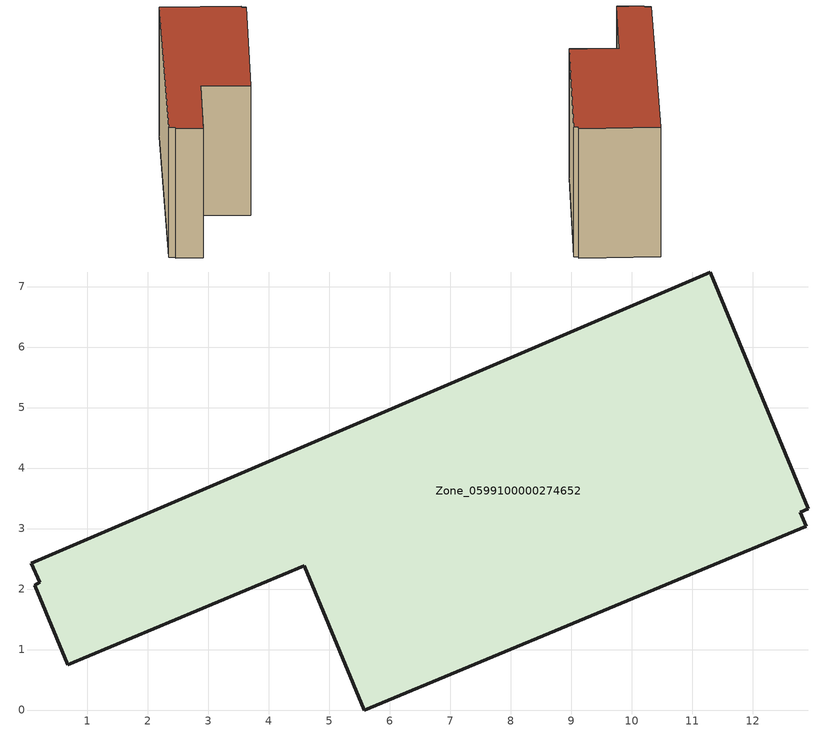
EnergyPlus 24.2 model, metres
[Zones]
Zone_0599100000274652
 floor ground (C_G): 0.08,2.42 11.3,7.24 12.92,3.33 12.79,3.27 12.89,3.04 5.58,0 4.59,2.38 0.68,0.75 0.14,2.06 0.21,2.11 z0
 wall outside (C_F): 4.59,2.38 5.58,0 12.89,3.04 12.79,3.27 12.92,3.33 11.3,7.24 0.08,2.42 0.21,2.11 0.14,2.06 0.68,0.75 4.59,2.38 z0:7.75
 roof outside (C_R): 0.21,2.11 0.14,2.06 0.68,0.75 4.59,2.38 5.58,0 12.89,3.04 12.79,3.27 12.92,3.33 11.3,7.24 0.08,2.42 z7.75
[BUILDING]
Pand.0599100000274652: North Axis=0; Terrain=City; Loads Convergence Tolerance Value=0.04; Temperature Convergence Tolerance Value=0.4; Solar Distribution=FullExterior; Maximum Number of Warmup Days=25; Minimum Number of Warmup Days=1
[Site:Location]
Rotterdam.The.Hague.AP_ZH_NLD Design_Conditions: Latitude=51.96; Longitude=4.45; Time Zone=1; Elevation=-4.5
[SITE:GROUNDTEMPERATURE:BUILDINGSURFACE]
18, 18, 18, 18, 18, 18, 18, 18, 18, 18, 18, 18
[MATERIAL] Thermal Absorptance=0.9; Solar Absorptance=0.7; Visible Absorptance=0.7
Name | Roughness | Thickness | Conductivity | Density | Specific Heat
G.TC.1946 | MediumSmooth | 0.15 | 1 | 540 | 1210
F.TC.1946 | Rough | 0.3 | 0.857143 | 1920 | 840
R.TC.1946 | MediumRough | 0.2 | 0.909091 | 1500 | 1000
[CONSTRUCTION]
C_G: G.TC.1946
C_F: F.TC.1946
C_R: R.TC.1946
[ZONE]
Zone_0599100000274652: Type=1; Multiplier=1; Ceiling Height=Autocalculate; Volume=Autocalculate; Floor Area=autocalculate; Part of Total Floor Area=Yes
[ZONEINFILTRATION:DESIGNFLOWRATE]
Infil_Zone_0599100000274652: Zone or ZoneList or Space or SpaceList=Zone_0599100000274652; Schedule=AlwaysOn; Design Flow Rate Calculation Method=Flow/Area; Flow Rate per Floor Area=0.003; Constant Term Coefficient=1; Temperature Term Coefficient=0; Velocity Term Coefficient=0; Velocity Squared Term Coefficient=0
[HVACTEMPLATE:ZONE:IDEALLOADSAIRSYSTEM]
Zone_0599100000274652: Maximum Heating Supply Air Temperature=50; Minimum Cooling Supply Air Temperature=13; Maximum Heating Supply Air Humidity Ratio=0.0156; Minimum Cooling Supply Air Humidity Ratio=0.0077; Heating Limit=NoLimit; Cooling Limit=NoLimit; Dehumidification Control Type=ConstantSensibleHeatRatio; Cooling Sensible Heat Ratio=0.7; Dehumidification Setpoint=60; Humidification Control Type=None; Humidification Setpoint=30; Outdoor Air Method=None; Outdoor Air Flow Rate per Person=0.00944; Outdoor Air Flow Rate per Zone Floor Area=0; Outdoor Air Flow Rate per Zone=0; Demand Controlled Ventilation Type=None; Outdoor Air Economizer Type=NoEconomizer; Heat Recovery Type=None; Sensible Heat Recovery Effectiveness=0.7; Latent Heat Recovery Effectiveness=0.65
[ZONECONTROL:THERMOSTAT]
ThermostatControl_Zone_0599100000274652: Zone or ZoneList=Zone_0599100000274652; Control Type Schedule=DualSetpointControlType; Control 1=Thermostat_Zone_0599100000274652; Temperature Difference Between Cutout And Setpoint=0
[THERMOSTATSETPOINT:DUALSETPOINT]
Thermostat_Zone_0599100000274652: Heating Setpoint Temperature Schedule=HeatingSetpoint_Zone_0599100000274652; Cooling Setpoint Temperature Schedule=CoolingSetpoint_Zone_0599100000274652
[SCHEDULE:COMPACT]
HeatingSetpoint_Zone_0599100000274652: Through: 12/31, For: AllDays, Until: 24:00, 21
CoolingSetpoint_Zone_0599100000274652: Through: 12/31, For: AllDays, Until: 24:00, 24
DualSetpointControlType: Through: 12/31, For: AllDays, Until: 24:00, 4
AlwaysOn: Through: 12/31, For: AllDays, Until: 24:00, 1
